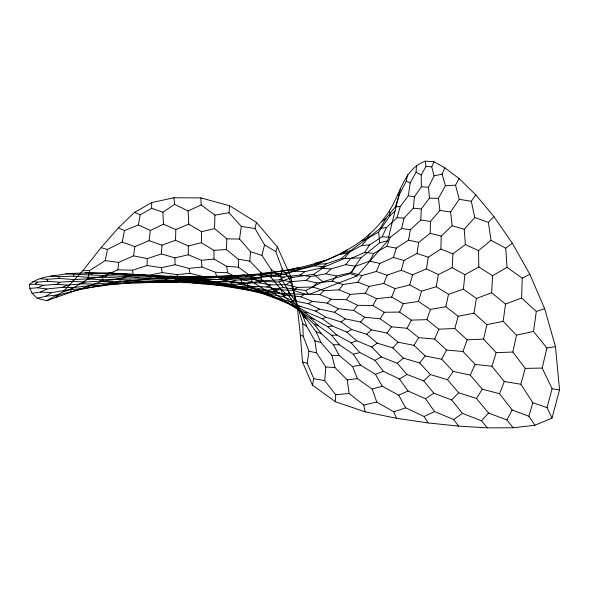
<?xml version="1.0" encoding="UTF-8"?>
<svg xmlns="http://www.w3.org/2000/svg" width="589" height="589" viewBox="0 0 589 589"><rect width="100%" height="100%" fill="white"/><g stroke="black" fill="none" stroke-linecap="round" stroke-linejoin="round"><path stroke-width="0.88" d="M46.671 300.677L63.075 291.842L82.821 270.741L101.087 247.623L118.463 227.803L124.47 230.63L138.341 224.954L140.226 214.808L151.653 208.292L151.712 202.587L173.917 197.757L200.886 197.926L229.592 205.767L256.406 222.406L277.39 246.946L290.51 276.072L297.224 306.096L300.353 335.17L302.51 362.029L312.428 385.081L335.362 401.713L365.055 411.792L396.456 418.308L428.004 422.917L458.566 426.119L487.265 427.842L513.122 427.783L534.974 425.236L552.018 418.057L559.55 389.822L555.464 346.634L544.641 308.68L529.835 274.312L512.334 243.242L493.891 216.553L475.787 194.841L459.067 178.57L444.842 167.799L434.012 161.739L425.31 161.158C403.951 168.719 400.608 193.604 389.52 210.531C379.117 226.853 364.503 240.386 347.539 249.684C333.183 258.276 317.375 264.704 301.06 268.407C282.359 270.513 263.843 274.047 244.995 275.004C205.892 278.501 166.554 276.337 127.386 275.335C106.889 273.856 86.303 271.993 65.791 273.885C53.709 276.307 39.08 275.932 29.45 284.539L29.899 288.374L32.071 293.241L37.151 298.262L46.671 300.677L102.957 281.041L118.904 279.031L133.21 274.96L148.494 275.262L162.225 272.597L176.972 274.607L190.07 273.348L204.331 276.815L216.759 277.051L230.623 281.814L242.359 283.648L255.928 289.523L266.964 293.02L290.745 304.94L304.241 312.273L313.952 319.061L327.72 326.74L336.864 335.045L351.162 342.857L359.857 352.546L374.935 360.365L383.38 371.284L399.504 379.036L408.037 391.008L425.494 398.746L434.572 411.578L453.633 419.486L458.566 426.119M396.456 418.308L393.776 411.829L376.754 402.037L372.196 389.093L357.405 378.609L352.494 366.513L339.271 355.572L333.418 344.727L321.219 333.595L314.18 324.267L282.764 294.875L273.171 289.339L261.472 279.341L250.686 276.057L238.516 267.251L226.713 266.294L214.028 259.064L201.394 260.286L188.259 254.779L188.362 245.937L175.551 240.29L161.968 245.171L149.098 240.665L134.844 246.614L122.159 242.064L107.419 249.471L101.087 247.623M365.055 411.792L363.796 405.055L349.108 393.452L347.267 379.942L334.957 367.551L331.879 355.277L320.961 342.562L316.153 331.725L289.567 296.804L281.181 289.604L270.933 277.213L260.809 272.486L249.78 261.148L238.273 259.204L226.367 249.537L213.925 250.354L201.394 242.734L201.541 231.691L188.782 224.137L175.824 229.541L163.433 224.195L150.283 230.439L138.341 224.954M70.908 292.196L70.952 289.339L87.79 279.142L102.567 276.631L117.881 269.836L132.569 270.182L147.036 265.558L161.401 267.671L175.088 264.719L189.017 268.385L201.939 267.06L215.427 272.258L227.568 272.714L240.643 279.333L251.959 281.719L264.711 289.53L275.144 293.867L309.969 317.942L318.583 325.894L331.703 335.31L339.5 344.815L353.356 354.239L360.49 365.084L375.443 374.324L382.239 386.237L398.701 395.175L405.696 407.831L424.102 416.489L428.004 422.917M239.075 275.689L250.723 275.578L267.671 273.848L278.612 273.804L294.92 271.227L305.271 271.514L320.843 268.083L330.834 268.945L345.662 264.667L355.579 266.243L369.723 261.126L379.839 263.452L393.4 257.422L403.958 260.478L417.019 253.41L418.676 242.403L430.198 233.303L430.434 221.42L439.917 210.487L438.444 198.353L445.409 185.726L442.089 174.138L444.842 167.799M65.791 273.885L138.584 277.058L155.938 277.066L169.463 277.743L199.487 278.023L216.531 277.493L228.642 277.942L245.37 276.992L256.885 277.581L273.178 276.123L284.192 277.051L299.985 275.026L310.653 276.491L325.938 273.848L336.459 275.991L351.272 272.663L361.86 275.571L376.283 271.477L387.135 275.188L401.256 270.218L412.55 274.82L426.458 268.901L428.225 257.238L440.896 249.044L441.213 236.115L452.124 225.705L450.592 211.959L459.236 199.318L455.533 185.218L459.067 178.57M175.551 240.29L175.824 229.541M335.362 401.713L335.737 394.755L324.738 380.678L325.798 366.984L316.632 352.877L314.872 340.729L306.744 326.446L302.702 315.409L295.06 300.743L288.492 291.349L280.43 276.536L271.264 269.6L261.899 255.383L250.539 251.665L239.524 239.046L226.868 238.869L214.573 228.635L214.911 215.125L201.158 204.979L200.886 197.926M147.036 265.558L147.235 258.637L161.393 253.925L174.881 257.886L188.259 254.779M552.018 418.057L547.048 407.61L552.07 388.792L542.226 368.073L546.894 348.003L533.509 331.452L536.307 311.485L521.604 297.99L522.222 278.214L507.019 267.31L505.745 248.212L512.334 243.242M270.933 277.213L271.264 269.6M393.4 257.422L396.301 248.087L408.516 240.135L410.386 229.681L420.782 220.065L421.29 208.962L429.469 198.176L428.453 187.287L434.108 175.868L431.759 166.842L434.012 161.739M226.367 249.537L226.868 238.869M547.048 407.61L532.854 402.758L520.86 384.249L525.219 368.39L512.864 352.045L516.487 335.178L503.168 321.329L505.48 304.101L491.668 292.74L492.588 275.733L507.019 267.31M426.458 268.901L438.371 274.555L452.183 267.678L452.948 253.83L465.369 244.523L464.228 229.32L474.749 217.532L471.296 201.276L475.787 194.841M317.176 264.306L326.601 263.688L341.62 258.475L350.691 258.593L364.65 252.438L369.561 244.936L382.121 236.785L386.472 227.568L397.008 217.68L400.248 206.606L408.368 195.732L410.194 182.899L416.084 172.202L416.46 165.737M161.393 253.925L161.968 245.171M249.78 261.148L250.539 251.665M51 276.013L58.628 276.616L73.669 276.175L73.809 274.577M312.428 385.081L313.804 378.631L307.193 363.258L308.96 351.191L303.232 336.282L302.768 323.678L289.788 279.134L282.322 269.048L275.814 251.606L264.564 244.884L254.993 228.525L241.313 226.404L228.996 212.71L229.592 205.767M369.723 261.126L373.772 253.395L386.789 246.386L390.235 237.279L401.617 228.525L404.039 218.144L413.316 208.182L414.406 196.844L421.371 186.728L421.223 174.926L425.957 166.459L425.31 161.158M491.668 292.74L476.405 298.461L463.396 289.17L464.905 274.688L478.835 266.972L492.588 275.733M117.881 269.836L118.669 262.414L133.563 255.84L147.235 258.637M149.098 240.665L150.283 230.439M133.563 255.84L134.844 246.614M239.524 239.046L241.313 226.404M503.168 321.329L486.912 324.664L473.968 313.157L476.405 298.461M73.669 276.175L89.013 277.404L104.886 277.147L119.214 278.141L135.558 277.942L149.12 278.722L195.173 278.899L207.578 279.613L223.997 279.179L235.909 280.099L252.07 279.451L263.548 280.762L279.377 279.827L290.532 281.689L306.015 280.386L316.97 282.941L332.13 281.196L343.056 284.531L357.965 282.234L369.023 286.431L383.77 283.478L395.101 288.625L409.775 284.929L421.525 291.187L436.221 286.725L438.371 274.555M82.821 270.741L89.638 270.535L105.21 260.596L107.419 249.471M122.159 242.064L124.47 230.63M341.62 258.475L347.768 252.872L361.742 245.488L367.992 238.133L380.163 228.363L385.832 218.637L395.381 206.776L399.541 194.237L406.241 181.243L407.647 174.528M87.79 279.142L89.638 270.535M473.968 313.157L458.227 316.256L445.792 306.722L448.524 294.331L463.396 289.17M254.993 228.525L256.406 222.406M289.788 279.134L290.51 276.072M512.864 352.045L496.152 352.627L483.517 339.102L486.912 324.664M85.059 272.766L108.634 272.935L135.544 274.481L164.073 277.242L191.896 280.872L239.289 288.684L268.606 292.873L308.614 294.61L357.059 275.924L387.724 240.739L400.358 189.157M280.43 276.536L282.322 269.048M261.899 255.383L264.564 244.884M409.775 284.929L412.55 274.82M401.256 270.218L403.958 260.478M483.517 339.102L467.151 339.831L454.804 328.493L458.227 316.256M534.974 425.236L528.878 416.268L532.854 402.758M40.177 278.737L46.921 279.267L59.658 278.479L73.735 279.539L88.048 278.906L101.639 279.804L116.939 279.296L130.14 280.011L145.984 279.642L158.846 280.283L203.522 280.622L215.677 281.616L231.639 281.527L243.441 282.963L259.197 282.845L270.69 284.885L286.195 284.664L297.467 287.425L312.759 287.012L323.913 290.598L339.05 289.876L350.227 294.375L365.283 293.234L376.607 298.719L391.678 297.07L403.266 303.681L418.44 301.487L421.525 291.187M520.86 384.249L504.302 381.532L491.94 366.255L496.152 352.627M275.814 251.606L277.39 246.946M32.594 281.557L37.586 282.124L47.878 281.262L59.636 282.249L72.764 281.321L84.934 282.094L99.504 281.211L111.947 281.748L127.29 281.056L183.812 281.52L211.863 282.565L223.886 283.876L239.509 284.354L251.26 286.32L266.692 286.953L278.192 289.707L293.462 290.392L304.778 294.029L319.945 294.655L331.18 299.249L346.332 299.698L357.597 305.323L372.815 305.492L384.212 312.251L399.592 312.089L411.232 320.129L426.87 319.65L430.404 309.416L445.792 306.722M491.94 366.255L475.154 364.407L462.998 351.508L467.151 339.831M528.878 416.268L512.135 409.951L499.538 393.724L504.302 381.532M383.77 283.478L387.135 275.188M391.678 297.07L395.101 288.625M462.998 351.508L446.528 350.035L434.711 339.043L438.834 329.185L454.804 328.493M399.592 312.089L403.266 303.681M376.283 271.477L379.839 263.452M499.538 393.724L482.273 389.152L470.25 375.119L475.154 364.407M29.899 288.374L37.475 287.763L46.789 288.971L62.721 287.314L73.603 287.55L89.602 285.672L101.441 285.26L117.402 283.795L158.11 282.197L192.625 282.779L220.33 284.553L247.608 287.484L259.3 289.987L274.452 291.577L285.893 295.045L300.957 296.812L312.222 301.31L327.278 303.129L338.454 308.717L353.621 310.469L364.805 317.213L380.177 318.826L391.471 326.821L407.146 328.279L411.232 320.129M513.122 427.783L506.915 419.942L512.135 409.951M470.25 375.119L453.243 371.423L441.684 359.231L446.528 350.035M72.764 281.321L73.735 279.539M365.283 293.234L369.023 286.431M372.815 305.492L376.607 298.719M357.965 282.234L361.86 275.571M32.071 293.241L40.486 292.085L51.589 292.6L68.773 289.722L80.907 288.787L110.253 284.686L139.343 281.807L167.961 280.82L195.931 281.91L223.165 285.113L255.891 290.723L267.465 293.793L282.315 296.532L293.594 300.729L308.437 303.747L319.503 309.115L334.449 312.273L345.382 318.855L360.571 322.036L371.475 329.869L387.002 333.028L397.995 342.18L413.971 345.345L418.654 337.659L434.711 339.043M380.177 318.826L384.212 312.251M506.915 419.942L488.546 413.044L476.494 398.488L482.273 389.152M88.048 278.906L89.013 277.404M351.272 272.663L355.579 266.243M135.544 274.481L162.785 276.263L189.989 278.899L197.58 280.681L215.905 282.492L221.906 284.649L237.345 287.233L249.972 286.755L267.354 290.362L283.464 287.587L305.72 290.502L322.75 281.785L350.264 273.62L360.88 257.879L379.647 242.778L387.724 240.739M215.905 282.492L227.59 281.719L246.224 283.397L259.263 281.409L279.12 281.991L292.372 277.419L313.738 274.297L324.885 266.707L344.521 258.461L351.066 250.347L366.461 239.038L370.223 233.494M366.461 239.038L378.675 232.044L389.925 215.802L395.109 210.928M237.927 287.947L264.247 293.918L290.082 301.671L301.045 306.633L315.63 311.066L326.306 317.338L341.112 321.962L351.596 329.538L366.778 334.257L377.181 343.144L392.87 347.9L403.34 358.112L419.677 362.979L430.404 374.567L447.471 379.706L453.243 371.423M387.002 333.028L391.471 326.821M346.332 299.698L350.227 294.375M339.05 289.876L343.056 284.531M353.621 310.469L357.597 305.323M419.677 362.979L425.184 355.933L441.684 359.231M345.662 264.667L350.691 258.593M332.13 281.196L336.459 275.991M360.571 322.036L364.805 317.213M392.87 347.9L397.995 342.18M37.151 298.262L46.016 296.223L59.187 294.772L76.901 290.215L120.767 281.446L136.751 280.438L150.173 278.325L165.59 278.965L178.651 277.912L193.582 279.937L206.157 280.099L220.684 283.309L232.714 284.796L258.416 291.908L297.489 306.906L307.951 312.722L322.19 318.715L332.255 325.953L346.855 332.144L356.625 340.751L371.769 347.031L381.385 356.949L397.266 363.273L406.94 374.435L423.741 380.862L433.769 393.202L451.653 399.931L462.446 413.39L481.537 420.752L488.546 413.044M505.745 248.212L491.012 240.312L488.369 222.392L493.891 216.553M451.653 399.931L458.698 392.738L476.494 398.488M319.945 294.655L323.913 290.598M325.938 273.848L330.834 268.945M327.278 303.129L331.18 299.249M312.759 287.012L316.97 282.941M118.463 227.803L134.572 212.357L151.712 202.587M29.45 284.539L35.487 284.112L37.586 282.124M423.741 380.862L430.404 374.567M366.778 334.257L371.475 329.869M334.449 312.273L338.454 308.717M397.266 363.273L403.34 358.112M306.015 280.386L310.653 276.491M478.835 266.972L478.533 250.649L491.012 240.312M35.487 284.112L43.188 285.319L57.045 284.318L59.636 282.249M55.528 297.629L59.187 294.772M320.843 268.083L326.601 263.688M293.462 290.392L297.467 287.425M341.112 321.962L345.382 318.855M300.957 296.812L304.778 294.029M371.769 347.031L377.181 343.144M453.633 419.486L462.446 413.39M286.195 284.664L290.532 281.689M382.025 221.236L385.832 218.637M151.653 208.292L162.917 212.202L174.594 204.361L188.068 210.95L201.158 204.979M425.494 398.746L433.769 393.202M299.985 275.026L305.271 271.514M99.504 281.211L101.639 279.804M46.016 296.223L51.589 292.6M308.437 303.747L312.222 301.31M104.886 277.147L106.764 275.969M399.504 379.036L406.94 374.435M57.045 284.318L67.264 285.105L82.033 283.817L84.934 282.094M189.989 278.899L202.034 278.619L221.309 279.628L233.737 278.494L253.056 278.59L265.286 276.16L284.73 274.4L295.862 270.454L314.644 265.875L323.722 261.111L340.516 253.83L347.539 249.684M91.03 274.629L93.033 273.48M279.377 279.827L284.192 277.051M397.487 195.401L399.541 194.237M346.855 332.144L351.596 329.538M374.935 360.365L381.385 356.949M266.692 286.953L270.69 284.885M522.222 278.214L529.835 274.312M116.939 279.296L119.214 278.141M315.63 311.066L319.503 309.115M274.452 291.577L278.192 289.707M40.486 292.085L46.789 288.971M62.721 287.314L67.264 285.105M259.197 282.845L263.548 280.762M424.102 416.489L434.572 411.578M294.92 271.227L301.06 268.407M68.773 289.722L73.603 287.55M398.701 395.175L408.037 391.008M37.475 287.763L43.188 285.319M273.178 276.123L278.612 273.804M282.315 296.532L285.893 295.045M361.852 240.673L367.992 238.133M89.602 285.672L93.489 284.148L108.832 282.963L120.914 283.022L136.552 282.234L176.972 282.448L173.77 282.374M108.832 282.963L111.947 281.748M252.07 279.451L256.885 277.581M351.162 342.857L356.625 340.751M375.443 374.324L383.38 371.284M505.48 304.101L521.604 297.99M127.29 281.056L130.14 280.011M76.901 290.215L80.907 288.787M239.509 284.354L243.441 282.963M536.307 311.485L544.641 308.68M322.19 318.715L326.306 317.338M393.776 411.829L405.696 407.831M231.639 281.527L235.909 280.099M340.516 253.83L351.066 250.347M247.608 287.484L251.26 286.32M63.075 291.842L70.952 289.339M135.558 277.942L138.584 277.058M145.984 279.642L149.12 278.722M372.196 389.093L382.239 386.237M162.785 276.263C216.921 278.972 272.118 277.603 324.134 260.75M223.997 279.179L228.642 277.942M290.082 301.671L293.594 300.729M245.37 276.992L250.723 275.578M353.356 354.239L359.857 352.546M203.522 280.622L207.578 279.613M211.863 282.565L215.677 281.616M267.671 273.848L273.841 272.302M188.362 245.937L201.394 242.734M97.568 286.21L101.441 285.26M315.181 263.18L323.722 261.111M155.533 281.078L158.846 280.283M201.541 231.691L214.573 228.635M290.929 269.438L298.086 267.759M363.796 405.055L376.754 402.037M136.552 282.234L139.814 281.476M174.918 280.04L178.614 279.186M124.124 276.079L127.386 275.335M117.402 283.795L120.914 283.022M516.487 335.178L533.509 331.452M434.108 175.868L442.089 174.138M255.891 290.723L259.3 289.987M183.812 281.52L187.435 280.762M339.706 254.536L347.768 252.872M165.671 278.516L169.463 277.743M195.173 278.899L199.487 278.023M220.33 284.553L223.886 283.876M352.494 366.513L360.49 365.084M327.72 326.74L332.255 325.953M214.911 215.125L228.996 212.71M216.531 277.493L221.611 276.653M546.894 348.003L555.464 346.634M164.618 282.065L167.99 281.586M155.938 277.066L160.009 276.513M192.625 282.779L196.093 282.33M347.267 379.942L357.405 378.609M380.163 228.363L386.472 227.568M112.028 274.069L116.18 273.554L142.42 274.879M186.713 277.537L191.366 276.97M335.737 394.755L349.108 393.452M297.489 306.906L301.045 306.633M361.742 245.488L369.561 244.936M145.593 282.521L148.899 282.308M183.37 281.733C199.45 283.905 216.075 285.032 232.294 286.202M209.213 276.616L244.995 275.004M262.812 273.348L269.652 272.987M331.703 335.31L336.864 335.045M445.409 185.726L455.533 185.218M145.917 275.762L183.341 276.513L214.764 276.381M264.247 293.918L267.465 293.793M344.521 258.461L360.88 257.879M395.381 206.776L400.248 206.606M191.896 280.872L197.58 280.681M216.134 284.811L221.906 284.649M178.187 276.624L183.341 276.513M525.219 368.39L542.226 368.073M164.073 277.242L170.228 277.331M333.418 344.727L339.5 344.815M126.458 283.162L129.742 283.213M429.469 198.176L438.444 198.353M201.629 283.633L204.839 283.707M287.844 270.263L295.862 270.454M82.033 283.817L93.489 284.148M331.879 355.277L339.271 355.572M233.082 275.733L239.465 276.02M382.121 236.785L390.235 237.279M325.798 366.984L334.957 367.551M136.287 274.614L150.666 275.556M425.957 166.459L431.759 166.842M397.008 217.68L404.039 218.144M169.919 276.204L175.905 276.646M421.371 186.728L428.453 187.287M202.079 276.616L208.131 277.095M314.644 265.875L324.885 266.707M108.634 272.935L116.18 273.554M413.316 208.182L421.29 208.962M364.65 252.438L373.772 253.395M107.154 284.34L110.253 284.686M304.241 312.273L307.951 312.722M401.617 228.525L410.386 229.681M105.21 260.596L118.669 262.414M439.917 210.487L450.592 211.959M552.07 388.792L559.55 389.822M420.782 220.065L430.434 221.42M459.236 199.318L471.296 201.276M229.018 286.409L240.923 288.426M258.218 274.93L265.286 276.16M386.789 246.386L396.301 248.087M195.393 277.434L202.034 278.619M408.368 195.732L414.406 196.844M313.804 378.631L324.738 380.678M227.207 277.147L233.737 278.494M272.486 296.937L275.578 297.592M308.96 351.191L316.632 352.877M155.143 281.542L158.11 282.197M408.516 240.135L418.676 242.403M430.198 233.303L441.213 236.115M302.51 362.029L307.193 363.258M309.969 317.942L313.952 319.061M210.98 283.869L213.844 284.693M452.124 225.705L464.228 229.32M314.872 340.729L320.961 342.562M221.309 279.628L227.59 281.719M350.264 273.62L357.059 275.924M417.019 253.41L428.225 257.238M474.749 217.532L488.369 222.392M314.18 324.267L318.583 325.894M316.153 331.725L321.219 333.595M88.129 286.409L90.463 287.285M300.353 335.17L303.232 336.282M284.73 274.4L292.372 277.419M440.896 249.044L452.948 253.83M406.241 181.243L410.194 182.899M134.572 212.357L140.226 214.808M253.056 278.59L259.263 281.409M465.369 244.523L478.533 250.649M246.946 289.015L249.677 290.37M280.393 299.764L283.419 301.288M136.751 280.438L139.343 281.807M416.084 172.202L421.223 174.926M452.183 267.678L464.905 274.688M436.221 286.725L448.524 294.331M418.44 301.487L430.404 309.416M302.768 323.678L306.744 326.446M220.684 283.309L223.165 285.113M237.345 287.233L239.289 288.684M165.59 278.965L167.961 280.82M426.87 319.65L438.834 329.185M287.749 302.532L290.745 304.94M407.146 328.279L418.654 337.659M313.738 274.297L322.75 281.785M193.582 279.937L195.931 281.91M246.224 283.397L249.972 286.755M413.971 345.345L425.184 355.933M255.928 289.523L258.416 291.908M302.702 315.409L306.03 318.863M294.242 305.617L297.254 308.754M299.462 309.637L302.547 313.186M447.471 379.706L458.698 392.738M481.537 420.752L487.265 427.842M279.12 281.991L283.464 287.587M118.904 279.031L120.767 281.446M305.72 290.502L308.614 294.61M230.623 281.814L232.714 284.796M264.711 289.53L266.964 293.02M204.331 276.815L206.157 280.099M58.628 276.616L59.658 278.479M148.494 275.262L150.173 278.325M176.972 274.607L178.651 277.912M297.224 306.096L298.137 307.922M267.354 290.362L268.606 292.873M46.921 279.267L47.878 281.262M273.171 289.339L275.144 293.867M240.643 279.333L242.359 283.648M281.181 289.604L282.764 294.875M215.427 272.258L216.759 277.051M250.686 276.057L251.959 281.719M189.017 268.385L190.07 273.348M288.492 291.349L289.567 296.804M161.401 267.671L162.225 272.597M132.569 270.182L133.21 274.96M226.713 266.294L227.568 272.714M294.463 296.017L295.06 300.743M173.917 197.757L174.594 204.361M260.809 272.486L261.472 279.341M378.675 232.044L379.647 242.778M102.567 276.631L102.957 281.041M201.394 260.286L201.939 267.06M389.52 210.531L389.925 215.802M188.068 210.95L188.782 224.137M162.917 212.202L163.433 224.195M238.273 259.204L238.516 267.251M174.881 257.886L175.088 264.719M213.925 250.354L214.028 259.064"/></g></svg>
